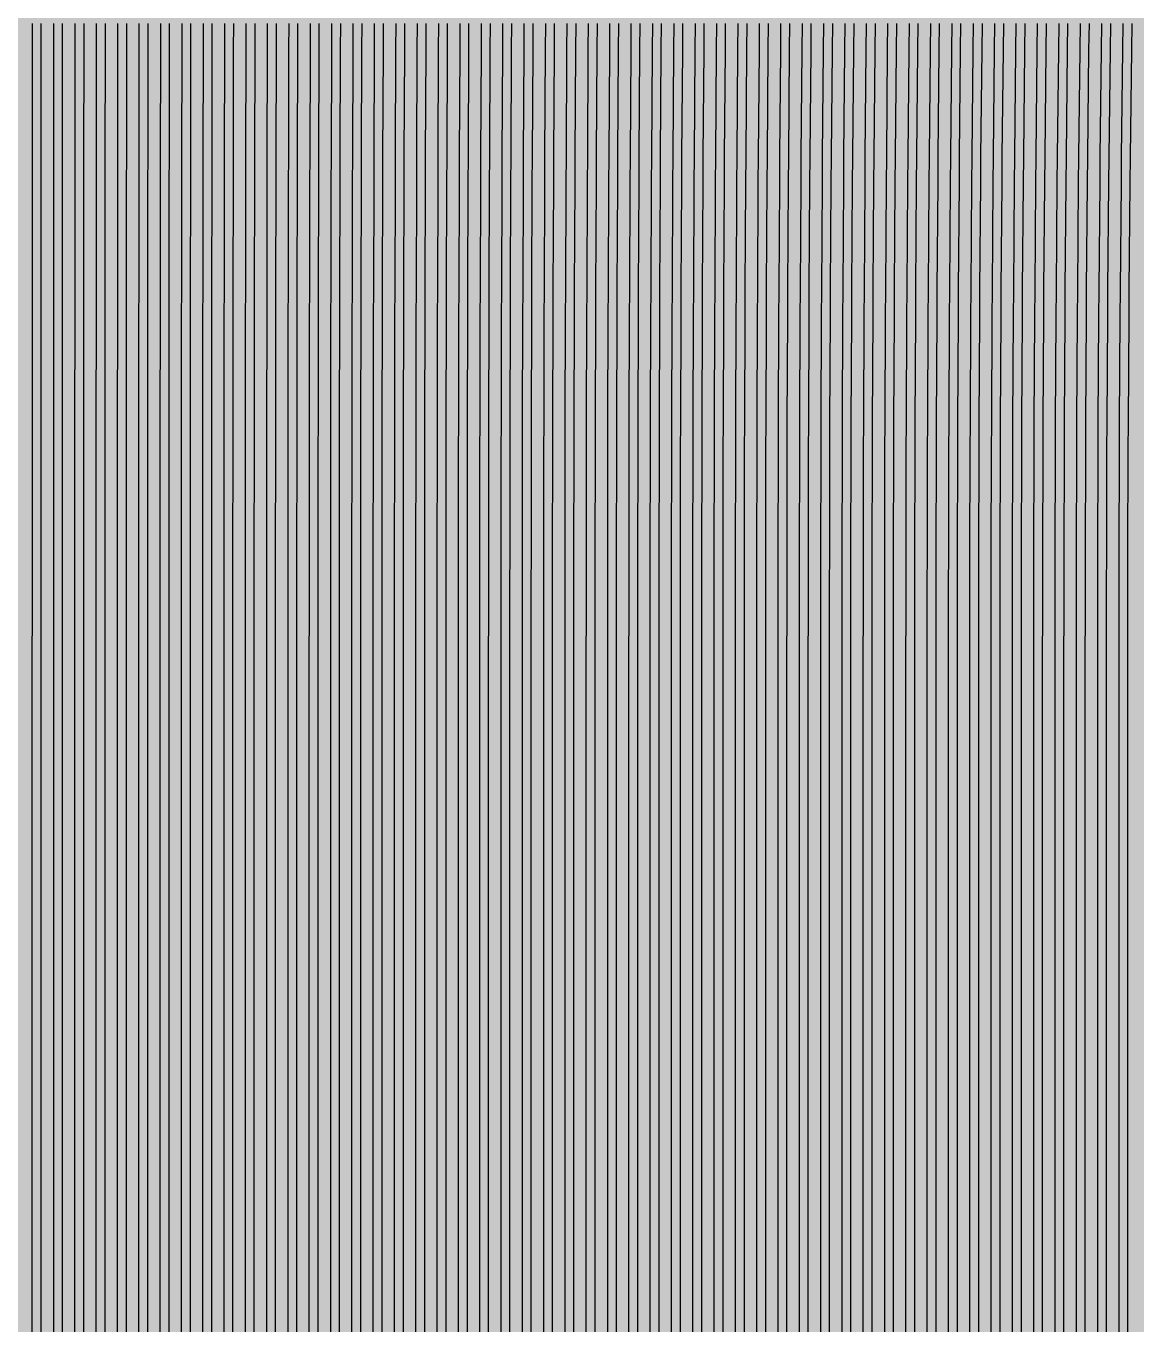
# Model space of a CAD drawing. Header units: metres. Extents: x -7220 to 10980, y -29667 to 1833.
# Drawn here: x 1880.4 to 2140.9, y -17853.1 to -17548.6 of the extents above; entities that cross this region are included whole.
import ezdxf

# ---------------------------------------------------------------- set-up
doc = ezdxf.new("R2010")
doc.units = ezdxf.units.M
doc.layers.add('Metal1', color=4, linetype='CONTINUOUS')
doc.layers.add('Polyimide', color=7, linetype='CONTINUOUS')

msp = doc.modelspace()

# ---------------------------------------------------------------- hatches: boundary and pattern name
at = {"layer": 'Polyimide'}
msp.add_hatch(color=7, dxfattribs=at).paths.add_polyline_path([(4099.45, -13861.55), (4142.64, -14152.77), (4214.18, -14438.35), (4313.36, -14715.55), (4439.24, -14981.69), (4590.59, -15234.21), (4765.97, -15470.68), (4963.68, -15688.82), (5181.82, -15886.53), (5418.29, -16061.91), (5670.81, -16213.26), (5936.95, -16339.14), (6214.15, -16438.32), (6499.73, -16509.85), (6790.95, -16553.05), (7085, -16567.5), (9980.38, -16567.5), (10058.79, -16571.35), (10136.45, -16582.87), (10212.6, -16601.95), (10286.52, -16628.4), (10357.49, -16661.96), (10424.83, -16702.32), (10487.89, -16749.09), (10546.06, -16801.81), (10598.78, -16859.98), (10645.55, -16923.04), (10685.91, -16990.38), (10719.48, -17061.35), (10745.93, -17135.27), (10765, -17211.43), (10776.52, -17289.08), (10780.38, -17367.5), (10780.38, -21957.3), (10741.61, -22012.91), (10705.97, -22070.59), (10673.58, -22130.14), (10644.53, -22191.39), (10618.92, -22254.16), (10596.82, -22318.25), (10578.3, -22383.46), (10563.41, -22449.6), (10552.21, -22516.46), (10544.72, -22583.84), (10540.97, -22651.53), (10540.97, -22719.32), (10544.72, -22787.01), (10552.21, -22854.38), (10563.41, -22921.24), (10578.3, -22987.38), (10596.82, -23052.6), (10618.92, -23116.68), (10644.53, -23179.45), (10673.58, -23240.71), (10705.97, -23300.26), (10741.61, -23357.93), (10780.38, -23413.54), (10780.38, -28667.5), (10776.52, -28745.91), (10765, -28823.57), (10745.93, -28899.73), (10719.48, -28973.65), (10685.91, -29044.62), (10645.55, -29111.96), (10598.78, -29175.01), (10546.06, -29233.19), (10487.89, -29285.91), (10424.83, -29332.68), (10357.49, -29373.04), (10286.52, -29406.6), (10212.6, -29433.05), (10136.45, -29452.13), (10058.79, -29463.65), (9980.38, -29467.5), (-6219.63, -29467.5), (-6298.04, -29463.65), (-6375.7, -29452.13), (-6451.85, -29433.05), (-6525.77, -29406.6), (-6596.74, -29373.04), (-6664.08, -29332.68), (-6727.14, -29285.91), (-6785.31, -29233.19), (-6838.03, -29175.01), (-6884.8, -29111.96), (-6925.16, -29044.62), (-6958.73, -28973.65), (-6985.18, -28899.73), (-7004.25, -28823.57), (-7015.77, -28745.91), (-7019.63, -28667.5), (-7019.63, -23426.32), (-6979.36, -23370.07), (-6942.33, -23311.63), (-6908.66, -23251.2), (-6878.45, -23188.96), (-6851.81, -23125.12), (-6828.81, -23059.88), (-6809.53, -22993.44), (-6794.04, -22926.02), (-6782.37, -22857.83), (-6774.57, -22789.09), (-6770.67, -22720.02), (-6770.67, -22650.84), (-6774.57, -22581.77), (-6782.37, -22513.03), (-6794.04, -22444.84), (-6809.53, -22377.42), (-6828.81, -22310.98), (-6851.81, -22245.74), (-6878.45, -22181.89), (-6908.66, -22119.66), (-6942.33, -22059.22), (-6979.36, -22000.79), (-7019.63, -21944.54), (-7019.63, -17367.5), (-7015.77, -17289.08), (-7004.25, -17211.43), (-6985.18, -17135.27), (-6958.73, -17061.35), (-6925.16, -16990.38), (-6884.8, -16923.04), (-6838.03, -16859.98), (-6785.31, -16801.81), (-6727.14, -16749.09), (-6664.08, -16702.32), (-6596.74, -16661.96), (-6525.77, -16628.4), (-6451.85, -16601.95), (-6375.7, -16582.87), (-6298.04, -16571.35), (-6219.63, -16567.5), (-3314, -16567.5), (-3019.95, -16553.05), (-2728.73, -16509.85), (-2443.15, -16438.32), (-2165.95, -16339.14), (-1899.81, -16213.26), (-1647.29, -16061.91), (-1410.82, -15886.53), (-1192.68, -15688.82), (-994.97, -15470.68), (-819.59, -15234.21), (-668.24, -14981.69), (-542.36, -14715.55), (-443.18, -14438.35), (-371.64, -14152.77), (-328.45, -13861.55), (-314, -13567.5), (-314, -13373.48), (-317.45, -13328.11), (-327.72, -13283.78), (-344.58, -13241.52), (-367.63, -13202.3), (-396.35, -13167.01), (-430.08, -13136.47), (-468.03, -13111.38), (-509.35, -13092.32), (-509.35, -13092.32), (-578.18, -13061.27), (-642.2, -13021.24), (-700.26, -12972.96), (-751.3, -12917.31), (-794.39, -12855.3), (-828.74, -12788.06), (-853.73, -12716.8), (-868.91, -12642.84), (-874, -12567.5), (-868.91, -12492.16), (-853.73, -12418.19), (-828.74, -12346.94), (-794.39, -12279.7), (-751.3, -12217.69), (-700.26, -12162.04), (-642.2, -12113.76), (-578.18, -12073.73), (-509.35, -12042.68), (-509.35, -12042.68), (-468.03, -12023.62), (-430.08, -11998.53), (-396.35, -11967.99), (-367.63, -11932.7), (-344.58, -11893.47), (-327.72, -11851.21), (-317.45, -11806.89), (-314, -11761.52), (-314, -11074.31), (-317.45, -11028.94), (-327.72, -10984.62), (-344.58, -10942.36), (-367.63, -10903.13), (-396.35, -10867.84), (-430.08, -10837.3), (-468.03, -10812.21), (-509.35, -10793.16), (-509.35, -10793.16), (-578.18, -10762.1), (-642.2, -10722.07), (-700.26, -10673.8), (-751.3, -10618.15), (-794.39, -10556.13), (-828.74, -10488.89), (-853.73, -10417.64), (-868.91, -10343.67), (-874, -10268.33), (-868.91, -10192.99), (-853.73, -10119.03), (-828.74, -10047.77), (-794.39, -9980.53), (-751.3, -9918.52), (-700.26, -9862.87), (-642.2, -9814.59), (-578.18, -9774.56), (-509.35, -9743.51), (-509.35, -9743.51), (-468.03, -9724.45), (-430.08, -9699.36), (-396.35, -9668.82), (-367.63, -9633.53), (-344.58, -9594.31), (-327.72, -9552.05), (-317.45, -9507.72), (-314, -9462.35), (-314, -8775.14), (-317.45, -8729.78), (-327.72, -8685.45), (-344.58, -8643.19), (-367.63, -8603.96), (-396.35, -8568.68), (-430.08, -8538.14), (-468.03, -8513.05), (-509.35, -8493.99), (-509.35, -8493.99), (-578.18, -8462.94), (-642.2, -8422.91), (-700.26, -8374.63), (-751.3, -8318.98), (-794.39, -8256.97), (-828.74, -8189.73), (-853.73, -8118.47), (-868.91, -8044.5), (-874, -7969.17), (-868.91, -7893.83), (-853.73, -7819.86), (-828.74, -7748.61), (-794.39, -7681.36), (-751.3, -7619.35), (-700.26, -7563.7), (-642.2, -7515.42), (-578.18, -7475.4), (-509.35, -7444.34), (-509.35, -7444.34), (-468.03, -7425.28), (-430.08, -7400.2), (-396.35, -7369.66), (-367.63, -7334.37), (-344.58, -7295.14), (-327.72, -7252.88), (-317.45, -7208.56), (-314, -7163.19), (-314, -6475.98), (-317.45, -6430.61), (-327.72, -6386.29), (-344.58, -6344.02), (-367.63, -6304.8), (-396.35, -6269.51), (-430.08, -6238.97), (-468.03, -6213.88), (-509.35, -6194.82), (-509.35, -6194.82), (-578.18, -6163.77), (-642.2, -6123.74), (-700.26, -6075.46), (-751.3, -6019.81), (-794.39, -5957.8), (-828.74, -5890.56), (-853.73, -5819.31), (-868.91, -5745.34), (-874, -5670), (-868.91, -5594.66), (-853.73, -5520.69), (-828.74, -5449.44), (-794.39, -5382.2), (-751.3, -5320.19), (-700.26, -5264.54), (-642.2, -5216.26), (-578.18, -5176.23), (-509.35, -5145.18), (-509.35, -5145.18), (-468.03, -5126.12), (-430.08, -5101.03), (-396.35, -5070.49), (-367.63, -5035.2), (-344.58, -4995.98), (-327.72, -4953.71), (-317.45, -4909.39), (-314, -4864.02), (-314, 380), (-314, 1532.5), (-269, 1532.5), (-268.78, 1525.63), (-268.1, 1518.79), (-266.98, 1512.02), (-265.42, 1505.32), (-263.43, 1498.75), (-261.01, 1492.32), (-258.17, 1486.06), (-254.93, 1480), (-251.3, 1474.17), (-247.3, 1468.58), (-242.94, 1463.27), (-238.25, 1458.25), (-233.23, 1453.56), (-227.92, 1449.2), (-222.33, 1445.2), (-216.5, 1441.57), (-210.44, 1438.33), (-204.18, 1435.49), (-197.75, 1433.07), (-191.18, 1431.08), (-184.48, 1429.52), (-177.71, 1428.4), (-170.87, 1427.72), (-164, 1427.5), (-157.13, 1427.72), (-150.29, 1428.4), (-143.52, 1429.52), (-136.82, 1431.08), (-130.25, 1433.07), (-123.82, 1435.49), (-117.56, 1438.33), (-111.5, 1441.57), (-105.67, 1445.2), (-100.08, 1449.2), (-94.77, 1453.56), (-89.75, 1458.25), (-85.06, 1463.27), (-80.7, 1468.58), (-76.7, 1474.17), (-73.07, 1480), (-69.83, 1486.06), (-66.99, 1492.32), (-64.57, 1498.75), (-62.58, 1505.32), (-61.02, 1512.02), (-59.9, 1518.79), (-59.22, 1525.63), (-59, 1532.5), (1786, 1532.5), (3835, 1532.5), (3835.21, 1539.04), (3835.86, 1545.55), (3836.92, 1552.01), (3838.41, 1558.38), (3840.31, 1564.64), (3842.61, 1570.77), (3845.31, 1576.73), (3848.4, 1582.5), (3851.85, 1588.06), (3855.66, 1593.38), (3859.82, 1598.43), (3864.29, 1603.21), (3869.07, 1607.68), (3874.12, 1611.84), (3879.44, 1615.65), (3885, 1619.1), (3890.77, 1622.19), (3896.73, 1624.89), (3902.86, 1627.19), (3909.12, 1629.09), (3915.49, 1630.58), (3921.95, 1631.64), (3928.46, 1632.29), (3935, 1632.5), (3941.54, 1632.29), (3948.05, 1631.64), (3954.51, 1630.58), (3960.88, 1629.09), (3967.14, 1627.19), (3973.27, 1624.89), (3979.23, 1622.19), (3985, 1619.1), (3990.56, 1615.65), (3995.88, 1611.84), (4000.93, 1607.68), (4005.71, 1603.21), (4010.18, 1598.43), (4014.34, 1593.38), (4018.15, 1588.06), (4021.6, 1582.5), (4024.69, 1576.73), (4027.39, 1570.77), (4029.69, 1564.64), (4031.59, 1558.38), (4033.08, 1552.01), (4034.14, 1545.55), (4034.79, 1539.04), (4035, 1532.5), (4085, 1532.5), (4085, 380), (4085, 330), (4085, -4864.02), (4088.45, -4909.39), (4098.72, -4953.71), (4115.58, -4995.98), (4138.63, -5035.2), (4167.35, -5070.49), (4201.08, -5101.03), (4239.03, -5126.12), (4280.35, -5145.18), (4280.35, -5145.18), (4349.18, -5176.23), (4413.2, -5216.26), (4471.26, -5264.54), (4522.3, -5320.19), (4565.39, -5382.2), (4599.74, -5449.44), (4624.73, -5520.69), (4639.91, -5594.66), (4645, -5670), (4639.91, -5745.34), (4624.73, -5819.31), (4599.74, -5890.56), (4565.39, -5957.8), (4522.3, -6019.81), (4471.26, -6075.46), (4413.2, -6123.74), (4349.18, -6163.77), (4280.35, -6194.82), (4239.03, -6213.88), (4201.08, -6238.97), (4167.35, -6269.51), (4138.63, -6304.8), (4115.58, -6344.02), (4098.72, -6386.29), (4088.45, -6430.61), (4085, -6475.98), (4085, -13567.5), (4099.45, -13861.55)])

# ---------------------------------------------------------------- linework, layer by layer
at = {"layer": 'Metal1'}
for points in [[(1881.87, -18191.69), (1881.87, -17704.18), (1881.88, -17679.19), (1881.88, -17672.94), (1881.88, -17647.95), (1881.88, -17641.7), (1881.88, -17616.71), (1881.88, -17610.46), (1881.88, -17585.47), (1881.88, -17579.22), (1881.89, -17554.23), (1881.89, -17547.98)], [(1883.89, -17547.98), (1883.89, -17554.23), (1883.88, -17579.22), (1883.88, -17585.47), (1883.88, -17610.46), (1883.88, -17616.71), (1883.88, -17641.7), (1883.88, -17647.95), (1883.88, -17672.94), (1883.88, -17679.19), (1883.87, -17704.18), (1883.87, -18191.69)], [(1886.88, -18191.69), (1886.88, -17704.18), (1886.88, -17679.19), (1886.88, -17672.94), (1886.88, -17647.95), (1886.88, -17641.7), (1886.88, -17616.71), (1886.89, -17610.46), (1886.89, -17585.47), (1886.89, -17579.22), (1886.9, -17554.23), (1886.91, -17547.98)], [(1888.91, -17547.98), (1888.9, -17554.23), (1888.89, -17579.22), (1888.89, -17585.47), (1888.89, -17610.46), (1888.88, -17616.71), (1888.88, -17641.7), (1888.88, -17647.95), (1888.88, -17672.94), (1888.88, -17679.19), (1888.88, -17704.18), (1888.88, -18191.69)], [(1891.87, -18191.69), (1891.87, -17704.18), (1891.88, -17679.19), (1891.88, -17672.94), (1891.88, -17647.95), (1891.88, -17641.7), (1891.89, -17616.71), (1891.89, -17610.46), (1891.9, -17585.47), (1891.91, -17579.22), (1891.92, -17554.23), (1891.92, -17547.98)], [(1893.92, -17547.98), (1893.92, -17554.23), (1893.91, -17579.22), (1893.9, -17585.47), (1893.89, -17610.46), (1893.89, -17616.71), (1893.88, -17641.7), (1893.88, -17647.95), (1893.88, -17672.94), (1893.88, -17679.19), (1893.87, -17704.18), (1893.87, -18191.69)], [(1896.88, -18191.69), (1896.88, -17704.18), (1896.88, -17679.19), (1896.88, -17672.94), (1896.88, -17647.95), (1896.88, -17641.7), (1896.89, -17616.71), (1896.9, -17610.46), (1896.91, -17585.47), (1896.92, -17579.22), (1896.94, -17554.23), (1896.94, -17547.98)], [(1898.94, -17547.98), (1898.94, -17554.23), (1898.92, -17579.22), (1898.91, -17585.47), (1898.9, -17610.46), (1898.89, -17616.71), (1898.88, -17641.7), (1898.88, -17647.95), (1898.88, -17672.94), (1898.88, -17679.19), (1898.88, -17704.18), (1898.88, -18191.69)], [(1901.87, -18191.69), (1901.87, -17704.18), (1901.88, -17679.19), (1901.88, -17672.94), (1901.88, -17647.95), (1901.89, -17641.7), (1901.9, -17616.71), (1901.9, -17610.46), (1901.92, -17585.47), (1901.93, -17579.22), (1901.95, -17554.23), (1901.96, -17547.98)], [(1903.96, -17547.98), (1903.95, -17554.23), (1903.93, -17579.22), (1903.92, -17585.47), (1903.9, -17610.46), (1903.9, -17616.71), (1903.89, -17641.7), (1903.88, -17647.95), (1903.88, -17672.94), (1903.88, -17679.19), (1903.87, -17704.18), (1903.87, -18191.69)], [(1906.88, -18191.69), (1906.88, -17704.18), (1906.88, -17679.19), (1906.88, -17672.94), (1906.89, -17647.95), (1906.89, -17641.7), (1906.9, -17616.71), (1906.91, -17610.46), (1906.93, -17585.47), (1906.94, -17579.22), (1906.97, -17554.23), (1906.98, -17547.98)], [(1908.98, -17547.98), (1908.97, -17554.23), (1908.94, -17579.22), (1908.93, -17585.47), (1908.91, -17610.46), (1908.9, -17616.71), (1908.89, -17641.7), (1908.89, -17647.95), (1908.88, -17672.94), (1908.88, -17679.19), (1908.88, -17704.18), (1908.88, -18191.69)], [(1911.87, -18191.69), (1911.87, -17704.18), (1911.88, -17679.19), (1911.88, -17672.94), (1911.89, -17647.95), (1911.89, -17641.7), (1911.91, -17616.71), (1911.91, -17610.46), (1911.94, -17585.47), (1911.95, -17579.22), (1911.99, -17554.23), (1912, -17547.98)], [(1914, -17547.98), (1913.99, -17554.23), (1913.95, -17579.22), (1913.94, -17585.47), (1913.91, -17610.46), (1913.91, -17616.71), (1913.89, -17641.7), (1913.89, -17647.95), (1913.88, -17672.94), (1913.88, -17679.19), (1913.87, -17704.18), (1913.87, -18191.69)], [(1916.88, -18191.69), (1916.88, -17704.18), (1916.88, -17679.19), (1916.88, -17672.94), (1916.89, -17647.95), (1916.89, -17641.7), (1916.91, -17616.71), (1916.92, -17610.46), (1916.95, -17585.47), (1916.96, -17579.22), (1917, -17554.22), (1917.01, -17547.98)], [(1919.01, -17547.98), (1919, -17554.23), (1918.96, -17579.22), (1918.95, -17585.47), (1918.92, -17610.46), (1918.91, -17616.71), (1918.89, -17641.7), (1918.89, -17647.95), (1918.88, -17672.94), (1918.88, -17679.19), (1918.88, -17704.18), (1918.88, -18191.69)], [(1921.88, -18191.69), (1921.88, -17704.18), (1921.88, -17679.19), (1921.88, -17672.94), (1921.89, -17647.95), (1921.9, -17641.7), (1921.92, -17616.71), (1921.93, -17610.46), (1921.96, -17585.47), (1921.97, -17579.22), (1922.02, -17554.22), (1922.03, -17547.98)], [(1924.03, -17547.98), (1924.02, -17554.23), (1923.97, -17579.22), (1923.96, -17585.47), (1923.93, -17610.46), (1923.92, -17616.71), (1923.9, -17641.7), (1923.89, -17647.95), (1923.88, -17672.94), (1923.88, -17679.19), (1923.88, -17704.18), (1923.88, -18191.69)], [(1926.88, -18191.69), (1926.88, -17704.18), (1926.88, -17679.19), (1926.88, -17672.94), (1926.89, -17647.95), (1926.9, -17641.7), (1926.92, -17616.71), (1926.93, -17610.46), (1926.97, -17585.47), (1926.98, -17579.22), (1927.03, -17554.22), (1927.05, -17547.98)], [(1929.05, -17547.98), (1929.03, -17554.23), (1928.98, -17579.22), (1928.97, -17585.47), (1928.93, -17610.46), (1928.92, -17616.71), (1928.9, -17641.7), (1928.89, -17647.95), (1928.88, -17672.94), (1928.88, -17679.19), (1928.88, -17704.18), (1928.88, -18191.69)], [(1931.88, -18191.69), (1931.88, -17704.18), (1931.88, -17679.19), (1931.88, -17672.94), (1931.89, -17647.95), (1931.9, -17641.7), (1931.93, -17616.71), (1931.94, -17610.46), (1931.98, -17585.47), (1931.99, -17579.22), (1932.05, -17554.22), (1932.07, -17547.98)], [(1934.07, -17547.98), (1934.05, -17554.23), (1933.99, -17579.22), (1933.98, -17585.47), (1933.94, -17610.46), (1933.93, -17616.71), (1933.9, -17641.7), (1933.89, -17647.95), (1933.88, -17672.94), (1933.88, -17679.19), (1933.88, -17704.18), (1933.88, -18191.69)], [(1936.88, -18191.69), (1936.88, -17704.18), (1936.88, -17679.19), (1936.88, -17672.94), (1936.9, -17647.95), (1936.9, -17641.7), (1936.94, -17616.71), (1936.95, -17610.46), (1936.99, -17585.47), (1937.01, -17579.22), (1937.07, -17554.22), (1937.09, -17547.98)], [(1939.09, -17547.98), (1939.07, -17554.23), (1939.01, -17579.22), (1938.99, -17585.47), (1938.95, -17610.46), (1938.94, -17616.71), (1938.9, -17641.7), (1938.9, -17647.95), (1938.88, -17672.94), (1938.88, -17679.19), (1938.88, -17704.18), (1938.88, -18191.69)], [(1941.88, -18191.69), (1941.88, -17704.18), (1941.88, -17679.19), (1941.88, -17672.94), (1941.9, -17647.95), (1941.91, -17641.7), (1941.94, -17616.71), (1941.95, -17610.46), (1942.01, -17585.47), (1942.03, -17579.22), (1942.1, -17554.22), (1942.12, -17547.98)], [(1944.12, -17547.98), (1944.1, -17554.23), (1944.03, -17579.22), (1944.01, -17585.47), (1943.95, -17610.46), (1943.94, -17616.71), (1943.91, -17641.7), (1943.9, -17647.95), (1943.88, -17672.94), (1943.88, -17679.19), (1943.88, -17704.18), (1943.88, -18191.69)], [(1946.87, -18191.69), (1946.87, -17704.18), (1946.88, -17679.19), (1946.88, -17672.94), (1946.9, -17647.95), (1946.91, -17641.7), (1946.95, -17616.71), (1946.96, -17610.46), (1947.02, -17585.47), (1947.04, -17579.22), (1947.11, -17554.22), (1947.14, -17547.97)], [(1949.14, -17547.98), (1949.11, -17554.23), (1949.04, -17579.22), (1949.02, -17585.47), (1948.96, -17610.46), (1948.95, -17616.71), (1948.91, -17641.7), (1948.9, -17647.95), (1948.88, -17672.94), (1948.88, -17679.19), (1948.87, -17704.18), (1948.87, -18191.69)], [(1951.88, -18191.69), (1951.88, -17704.18), (1951.88, -17679.19), (1951.88, -17672.94), (1951.9, -17647.95), (1951.91, -17641.7), (1951.95, -17616.71), (1951.97, -17610.46), (1952.03, -17585.46), (1952.05, -17579.22), (1952.13, -17554.22), (1952.15, -17547.97)], [(1954.15, -17547.98), (1954.13, -17554.23), (1954.05, -17579.22), (1954.03, -17585.47), (1953.97, -17610.46), (1953.95, -17616.71), (1953.91, -17641.7), (1953.9, -17647.95), (1953.88, -17672.94), (1953.88, -17679.19), (1953.88, -17704.18), (1953.88, -18191.69)], [(1956.87, -18191.69), (1956.87, -17704.18), (1956.88, -17679.19), (1956.88, -17672.94), (1956.91, -17647.95), (1956.91, -17641.7), (1956.96, -17616.71), (1956.97, -17610.46), (1957.04, -17585.46), (1957.06, -17579.22), (1957.15, -17554.22), (1957.17, -17547.97)], [(1959.17, -17547.98), (1959.15, -17554.23), (1959.06, -17579.22), (1959.04, -17585.47), (1958.97, -17610.46), (1958.96, -17616.71), (1958.91, -17641.7), (1958.91, -17647.95), (1958.88, -17672.94), (1958.88, -17679.19), (1958.87, -17704.18), (1958.87, -18191.69)], [(1961.88, -18191.69), (1961.88, -17704.18), (1961.88, -17679.19), (1961.88, -17672.94), (1961.91, -17647.95), (1961.92, -17641.7), (1961.96, -17616.71), (1961.98, -17610.46), (1962.05, -17585.46), (1962.07, -17579.22), (1962.16, -17554.22), (1962.19, -17547.97)], [(1964.19, -17547.98), (1964.16, -17554.23), (1964.07, -17579.22), (1964.05, -17585.47), (1963.98, -17610.46), (1963.96, -17616.71), (1963.92, -17641.7), (1963.91, -17647.95), (1963.88, -17672.94), (1963.88, -17679.19), (1963.88, -17704.18), (1963.88, -18191.69)], [(1966.87, -18191.69), (1966.87, -17704.18), (1966.88, -17679.19), (1966.88, -17672.94), (1966.91, -17647.95), (1966.92, -17641.7), (1966.97, -17616.71), (1966.98, -17610.46), (1967.06, -17585.46), (1967.08, -17579.22), (1967.18, -17554.22), (1967.21, -17547.97)], [(1969.21, -17547.98), (1969.18, -17554.23), (1969.08, -17579.22), (1969.06, -17585.47), (1968.98, -17610.46), (1968.97, -17616.71), (1968.92, -17641.7), (1968.91, -17647.95), (1968.88, -17672.94), (1968.88, -17679.19), (1968.87, -17704.18), (1968.87, -18191.69)], [(1971.88, -18191.69), (1971.88, -17704.18), (1971.88, -17679.19), (1971.88, -17672.94), (1971.91, -17647.95), (1971.92, -17641.7), (1971.97, -17616.71), (1971.99, -17610.46), (1972.07, -17585.46), (1972.09, -17579.22), (1972.2, -17554.22), (1972.22, -17547.97)], [(1974.22, -17547.98), (1974.2, -17554.23), (1974.09, -17579.22), (1974.07, -17585.47), (1973.99, -17610.46), (1973.97, -17616.71), (1973.92, -17641.7), (1973.91, -17647.95), (1973.88, -17672.94), (1973.88, -17679.19), (1973.88, -17704.18), (1973.88, -18191.69)], [(1976.87, -18191.69), (1976.87, -17704.18), (1976.88, -17679.19), (1976.89, -17672.94), (1976.91, -17647.95), (1976.92, -17641.7), (1976.98, -17616.71), (1977, -17610.46), (1977.08, -17585.46), (1977.1, -17579.22), (1977.21, -17554.22), (1977.24, -17547.97)], [(1979.24, -17547.98), (1979.21, -17554.23), (1979.1, -17579.22), (1979.08, -17585.47), (1979, -17610.46), (1978.98, -17616.71), (1978.92, -17641.7), (1978.91, -17647.95), (1978.89, -17672.94), (1978.88, -17679.19), (1978.87, -17704.18), (1978.87, -18191.69)], [(1981.88, -18191.69), (1981.88, -17704.18), (1981.88, -17679.19), (1981.89, -17672.94), (1981.91, -17647.95), (1981.93, -17641.7), (1981.98, -17616.71), (1982, -17610.46), (1982.09, -17585.46), (1982.11, -17579.22), (1982.23, -17554.22), (1982.26, -17547.97)], [(1984.26, -17547.98), (1984.23, -17554.23), (1984.11, -17579.22), (1984.09, -17585.47), (1984, -17610.46), (1983.98, -17616.71), (1983.93, -17641.7), (1983.91, -17647.95), (1983.89, -17672.94), (1983.88, -17679.19), (1983.88, -17704.18), (1983.88, -18191.69)], [(1986.87, -18191.69), (1986.87, -17704.18), (1986.88, -17679.19), (1986.89, -17672.94), (1986.92, -17647.95), (1986.93, -17641.7), (1986.99, -17616.71), (1987.01, -17610.46), (1987.1, -17585.46), (1987.12, -17579.21), (1987.24, -17554.22), (1987.28, -17547.97)], [(1989.28, -17547.98), (1989.24, -17554.23), (1989.12, -17579.22), (1989.1, -17585.47), (1989.01, -17610.46), (1988.99, -17616.71), (1988.93, -17641.7), (1988.92, -17647.95), (1988.89, -17672.94), (1988.88, -17679.19), (1988.87, -17704.18), (1988.87, -18191.69)], [(1991.88, -18191.69), (1991.88, -17704.18), (1991.88, -17679.19), (1991.89, -17672.94), (1991.92, -17647.95), (1991.93, -17641.7), (1991.99, -17616.71), (1992.01, -17610.46), (1992.11, -17585.46), (1992.13, -17579.21), (1992.26, -17554.22), (1992.3, -17547.97)], [(1994.3, -17547.98), (1994.26, -17554.23), (1994.13, -17579.22), (1994.11, -17585.47), (1994.01, -17610.46), (1993.99, -17616.71), (1993.93, -17641.7), (1993.92, -17647.95), (1993.89, -17672.94), (1993.88, -17679.19), (1993.88, -17704.18), (1993.88, -18191.69)], [(1996.87, -18191.69), (1996.87, -17704.18), (1996.88, -17679.19), (1996.89, -17672.94), (1996.92, -17647.95), (1996.93, -17641.7), (1997, -17616.71), (1997.02, -17610.46), (1997.12, -17585.46), (1997.15, -17579.21), (1997.28, -17554.22), (1997.32, -17547.97)], [(1999.32, -17547.98), (1999.28, -17554.23), (1999.15, -17579.22), (1999.12, -17585.47), (1999.02, -17610.46), (1999, -17616.71), (1998.93, -17641.7), (1998.92, -17647.95), (1998.89, -17672.94), (1998.88, -17679.19), (1998.87, -17704.18), (1998.87, -18191.69)], [(2001.88, -18191.69), (2001.88, -17704.18), (2001.88, -17679.19), (2001.89, -17672.94), (2001.92, -17647.95), (2001.94, -17641.7), (2002.01, -17616.71), (2002.03, -17610.46), (2002.14, -17585.46), (2002.17, -17579.21), (2002.31, -17554.22), (2002.35, -17547.97)], [(2004.35, -17547.99), (2004.31, -17554.23), (2004.17, -17579.22), (2004.14, -17585.47), (2004.03, -17610.46), (2004.01, -17616.71), (2003.94, -17641.7), (2003.92, -17647.95), (2003.89, -17672.94), (2003.88, -17679.19), (2003.88, -17704.18), (2003.88, -18191.69)], [(2006.87, -18191.69), (2006.87, -17704.18), (2006.88, -17679.19), (2006.89, -17672.94), (2006.93, -17647.95), (2006.94, -17641.7), (2007.01, -17616.71), (2007.04, -17610.46), (2007.15, -17585.46), (2007.18, -17579.21), (2007.32, -17554.22), (2007.37, -17547.97)], [(2009.37, -17547.99), (2009.32, -17554.23), (2009.18, -17579.22), (2009.15, -17585.47), (2009.04, -17610.46), (2009.01, -17616.71), (2008.94, -17641.7), (2008.93, -17647.95), (2008.89, -17672.94), (2008.88, -17679.19), (2008.87, -17704.18), (2008.87, -18191.69)], [(2011.87, -18191.69), (2011.87, -17704.18), (2011.88, -17679.19), (2011.89, -17672.94), (2011.93, -17647.95), (2011.94, -17641.7), (2012.02, -17616.71), (2012.04, -17610.46), (2012.16, -17585.46), (2012.19, -17579.21), (2012.34, -17554.22), (2012.38, -17547.97)], [(2014.38, -17547.99), (2014.34, -17554.23), (2014.19, -17579.23), (2014.16, -17585.47), (2014.04, -17610.46), (2014.02, -17616.71), (2013.94, -17641.7), (2013.93, -17647.95), (2013.89, -17672.94), (2013.88, -17679.19), (2013.87, -17704.18), (2013.87, -18191.69)], [(2016.88, -18191.69), (2016.88, -17704.18), (2016.88, -17679.19), (2016.89, -17672.94), (2016.93, -17647.95), (2016.94, -17641.7), (2017.02, -17616.71), (2017.05, -17610.46), (2017.17, -17585.46), (2017.2, -17579.21), (2017.36, -17554.22), (2017.4, -17547.97)], [(2019.4, -17547.99), (2019.36, -17554.23), (2019.2, -17579.23), (2019.17, -17585.47), (2019.05, -17610.46), (2019.02, -17616.71), (2018.94, -17641.7), (2018.93, -17647.95), (2018.89, -17672.94), (2018.88, -17679.19), (2018.88, -17704.18), (2018.88, -18191.69)], [(2021.88, -18191.69), (2021.88, -17704.18), (2021.89, -17679.19), (2021.89, -17672.94), (2021.93, -17647.95), (2021.95, -17641.7), (2022.03, -17616.7), (2022.05, -17610.46), (2022.18, -17585.46), (2022.21, -17579.21), (2022.37, -17554.22), (2022.42, -17547.97)], [(2024.42, -17547.99), (2024.37, -17554.23), (2024.21, -17579.23), (2024.17, -17585.47), (2024.05, -17610.46), (2024.03, -17616.71), (2023.95, -17641.7), (2023.93, -17647.95), (2023.89, -17672.94), (2023.89, -17679.19), (2023.88, -17704.18), (2023.88, -18191.69)], [(2026.87, -18191.69), (2026.87, -17704.18), (2026.89, -17679.19), (2026.89, -17672.94), (2026.93, -17647.95), (2026.95, -17641.7), (2027.03, -17616.7), (2027.06, -17610.46), (2027.18, -17585.46), (2027.22, -17579.21), (2027.39, -17554.22), (2027.44, -17547.97)], [(2029.44, -17547.99), (2029.39, -17554.23), (2029.22, -17579.23), (2029.18, -17585.47), (2029.06, -17610.46), (2029.03, -17616.71), (2028.95, -17641.7), (2028.93, -17647.95), (2028.89, -17672.94), (2028.89, -17679.19), (2028.87, -17704.18), (2028.87, -18191.69)], [(2031.87, -18191.69), (2031.87, -17704.18), (2031.89, -17679.19), (2031.89, -17672.94), (2031.93, -17647.95), (2031.95, -17641.7), (2032.04, -17616.7), (2032.06, -17610.46), (2032.19, -17585.46), (2032.23, -17579.21), (2032.41, -17554.22), (2032.45, -17547.97)], [(2034.45, -17547.99), (2034.41, -17554.23), (2034.23, -17579.23), (2034.19, -17585.47), (2034.06, -17610.47), (2034.04, -17616.71), (2033.95, -17641.7), (2033.93, -17647.95), (2033.89, -17672.94), (2033.89, -17679.19), (2033.87, -17704.18), (2033.87, -18191.69)], [(2036.88, -18191.69), (2036.88, -17704.18), (2036.89, -17679.19), (2036.89, -17672.94), (2036.94, -17647.95), (2036.95, -17641.7), (2037.04, -17616.7), (2037.07, -17610.46), (2037.2, -17585.46), (2037.24, -17579.21), (2037.42, -17554.22), (2037.47, -17547.97)], [(2039.47, -17547.99), (2039.42, -17554.23), (2039.24, -17579.23), (2039.2, -17585.47), (2039.07, -17610.47), (2039.04, -17616.71), (2038.95, -17641.7), (2038.94, -17647.95), (2038.89, -17672.94), (2038.89, -17679.19), (2038.88, -17704.18), (2038.88, -18191.69)], [(2041.88, -18191.69), (2041.88, -17704.18), (2041.89, -17679.19), (2041.89, -17672.94), (2041.94, -17647.95), (2041.96, -17641.7), (2042.05, -17616.7), (2042.08, -17610.46), (2042.21, -17585.46), (2042.25, -17579.21), (2042.44, -17554.22), (2042.49, -17547.97)], [(2044.49, -17547.99), (2044.44, -17554.23), (2044.25, -17579.23), (2044.21, -17585.47), (2044.08, -17610.47), (2044.05, -17616.71), (2043.96, -17641.7), (2043.94, -17647.95), (2043.89, -17672.94), (2043.89, -17679.19), (2043.88, -17704.18), (2043.88, -18191.69)], [(2046.88, -18191.69), (2046.88, -17704.18), (2046.89, -17679.19), (2046.89, -17672.94), (2046.94, -17647.95), (2046.96, -17641.7), (2047.05, -17616.7), (2047.08, -17610.46), (2047.22, -17585.46), (2047.27, -17579.21), (2047.45, -17554.22), (2047.51, -17547.97)], [(2049.51, -17547.99), (2049.45, -17554.23), (2049.27, -17579.23), (2049.22, -17585.47), (2049.08, -17610.47), (2049.05, -17616.71), (2048.96, -17641.7), (2048.94, -17647.95), (2048.89, -17672.94), (2048.89, -17679.19), (2048.88, -17704.18), (2048.88, -18191.69)], [(2051.88, -18191.69), (2051.88, -17704.18), (2051.89, -17679.19), (2051.89, -17672.94), (2051.94, -17647.95), (2051.96, -17641.7), (2052.06, -17616.7), (2052.09, -17610.45), (2052.23, -17585.46), (2052.28, -17579.21), (2052.47, -17554.22), (2052.53, -17547.97)], [(2054.53, -17547.99), (2054.47, -17554.24), (2054.28, -17579.23), (2054.23, -17585.47), (2054.09, -17610.47), (2054.06, -17616.71), (2053.96, -17641.7), (2053.94, -17647.95), (2053.89, -17672.94), (2053.89, -17679.19), (2053.88, -17704.18), (2053.88, -18191.69)], [(2056.88, -18191.69), (2056.88, -17704.18), (2056.89, -17679.19), (2056.89, -17672.94), (2056.94, -17647.95), (2056.96, -17641.7), (2057.06, -17616.7), (2057.1, -17610.45), (2057.25, -17585.46), (2057.29, -17579.21), (2057.49, -17554.22), (2057.55, -17547.97)], [(2059.55, -17547.99), (2059.49, -17554.24), (2059.29, -17579.23), (2059.25, -17585.47), (2059.1, -17610.47), (2059.06, -17616.71), (2058.96, -17641.7), (2058.94, -17647.95), (2058.89, -17672.94), (2058.89, -17679.19), (2058.88, -17704.18), (2058.88, -18191.69)], [(2061.88, -18191.69), (2061.88, -17704.18), (2061.89, -17679.19), (2061.89, -17672.94), (2061.95, -17647.95), (2061.97, -17641.7), (2062.07, -17616.7), (2062.1, -17610.45), (2062.26, -17585.46), (2062.31, -17579.21), (2062.52, -17554.22), (2062.58, -17547.97)], [(2064.58, -17547.99), (2064.52, -17554.24), (2064.31, -17579.23), (2064.26, -17585.47), (2064.1, -17610.47), (2064.07, -17616.71), (2063.97, -17641.71), (2063.95, -17647.95), (2063.89, -17672.94), (2063.89, -17679.19), (2063.88, -17704.18), (2063.88, -18191.69)], [(2066.88, -18191.69), (2066.88, -17704.18), (2066.89, -17679.19), (2066.9, -17672.94), (2066.95, -17647.95), (2066.97, -17641.7), (2067.08, -17616.7), (2067.11, -17610.45), (2067.27, -17585.46), (2067.32, -17579.21), (2067.54, -17554.22), (2067.6, -17547.97)], [(2069.6, -17547.99), (2069.54, -17554.24), (2069.32, -17579.23), (2069.27, -17585.47), (2069.11, -17610.47), (2069.08, -17616.71), (2068.97, -17641.71), (2068.95, -17647.95), (2068.9, -17672.94), (2068.89, -17679.19), (2068.88, -17704.18), (2068.88, -18191.69)], [(2071.88, -18191.69), (2071.88, -17704.18), (2071.89, -17679.19), (2071.9, -17672.94), (2071.95, -17647.95), (2071.97, -17641.7), (2072.08, -17616.7), (2072.12, -17610.45), (2072.28, -17585.46), (2072.33, -17579.21), (2072.55, -17554.22), (2072.61, -17547.97)], [(2074.61, -17547.99), (2074.55, -17554.24), (2074.33, -17579.23), (2074.28, -17585.47), (2074.12, -17610.47), (2074.08, -17616.71), (2073.97, -17641.71), (2073.95, -17647.95), (2073.9, -17672.94), (2073.89, -17679.19), (2073.88, -17704.18), (2073.88, -18191.69)], [(2076.87, -18191.69), (2076.87, -17704.18), (2076.89, -17679.19), (2076.9, -17672.94), (2076.95, -17647.95), (2076.97, -17641.7), (2077.09, -17616.7), (2077.12, -17610.45), (2077.29, -17585.46), (2077.34, -17579.21), (2077.57, -17554.22), (2077.63, -17547.97)], [(2079.63, -17547.99), (2079.57, -17554.24), (2079.34, -17579.23), (2079.29, -17585.48), (2079.12, -17610.47), (2079.09, -17616.71), (2078.97, -17641.71), (2078.95, -17647.95), (2078.9, -17672.94), (2078.89, -17679.19), (2078.87, -17704.18), (2078.87, -18191.69)], [(2081.88, -18191.69), (2081.88, -17704.18), (2081.89, -17679.19), (2081.9, -17672.94), (2081.95, -17647.95), (2081.98, -17641.7), (2082.09, -17616.7), (2082.13, -17610.45), (2082.3, -17585.46), (2082.35, -17579.21), (2082.58, -17554.22), (2082.65, -17547.97)], [(2084.65, -17547.99), (2084.58, -17554.24), (2084.35, -17579.23), (2084.3, -17585.48), (2084.13, -17610.47), (2084.09, -17616.71), (2083.98, -17641.71), (2083.95, -17647.95), (2083.9, -17672.94), (2083.89, -17679.19), (2083.88, -17704.18), (2083.88, -18191.69)], [(2086.88, -18191.69), (2086.88, -17704.18), (2086.89, -17679.19), (2086.9, -17672.94), (2086.96, -17647.95), (2086.98, -17641.7), (2087.1, -17616.7), (2087.13, -17610.45), (2087.31, -17585.46), (2087.36, -17579.21), (2087.6, -17554.22), (2087.67, -17547.97)], [(2089.67, -17547.99), (2089.6, -17554.24), (2089.36, -17579.23), (2089.31, -17585.48), (2089.13, -17610.47), (2089.1, -17616.71), (2088.98, -17641.71), (2088.96, -17647.95), (2088.9, -17672.94), (2088.89, -17679.19), (2088.88, -17704.18), (2088.88, -18191.69)], [(2091.88, -18191.69), (2091.88, -17704.18), (2091.89, -17679.19), (2091.9, -17672.94), (2091.96, -17647.95), (2091.98, -17641.7), (2092.1, -17616.7), (2092.14, -17610.45), (2092.32, -17585.46), (2092.37, -17579.21), (2092.62, -17554.22), (2092.68, -17547.97)], [(2094.68, -17547.99), (2094.62, -17554.24), (2094.37, -17579.23), (2094.32, -17585.48), (2094.14, -17610.47), (2094.1, -17616.71), (2093.98, -17641.71), (2093.96, -17647.95), (2093.9, -17672.94), (2093.89, -17679.19), (2093.88, -17704.18), (2093.88, -18191.69)], [(2096.87, -18191.69), (2096.87, -17704.18), (2096.89, -17679.19), (2096.9, -17672.94), (2096.96, -17647.95), (2096.98, -17641.7), (2097.11, -17616.7), (2097.15, -17610.45), (2097.33, -17585.46), (2097.38, -17579.21), (2097.63, -17554.22), (2097.7, -17547.97)], [(2099.7, -17547.99), (2099.63, -17554.24), (2099.38, -17579.23), (2099.33, -17585.48), (2099.15, -17610.47), (2099.11, -17616.71), (2098.98, -17641.71), (2098.96, -17647.95), (2098.9, -17672.94), (2098.89, -17679.19), (2098.87, -17704.18), (2098.87, -18191.69)], [(2101.88, -18191.69), (2101.88, -17704.18), (2101.89, -17679.19), (2101.9, -17672.94), (2101.96, -17647.95), (2101.99, -17641.7), (2102.11, -17616.7), (2102.15, -17610.45), (2102.34, -17585.46), (2102.4, -17579.21), (2102.65, -17554.22), (2102.72, -17547.97)], [(2104.72, -17547.99), (2104.65, -17554.24), (2104.4, -17579.23), (2104.34, -17585.48), (2104.15, -17610.47), (2104.11, -17616.71), (2103.99, -17641.71), (2103.96, -17647.95), (2103.9, -17672.94), (2103.89, -17679.19), (2103.88, -17704.18), (2103.88, -18191.69)], [(2106.88, -18191.69), (2106.88, -17704.18), (2106.89, -17679.19), (2106.9, -17672.94), (2106.96, -17647.95), (2106.99, -17641.7), (2107.12, -17616.7), (2107.16, -17610.45), (2107.35, -17585.46), (2107.41, -17579.21), (2107.66, -17554.22), (2107.74, -17547.97)], [(2109.74, -17547.99), (2109.66, -17554.24), (2109.41, -17579.23), (2109.35, -17585.48), (2109.16, -17610.47), (2109.12, -17616.71), (2108.99, -17641.71), (2108.96, -17647.95), (2108.9, -17672.94), (2108.89, -17679.19), (2108.88, -17704.18), (2108.88, -18191.69)], [(2111.88, -18191.69), (2111.88, -17704.18), (2111.89, -17679.19), (2111.9, -17672.94), (2111.97, -17647.95), (2111.99, -17641.7), (2112.12, -17616.7), (2112.16, -17610.45), (2112.36, -17585.46), (2112.42, -17579.21), (2112.68, -17554.22), (2112.75, -17547.97)], [(2114.75, -17547.99), (2114.68, -17554.24), (2114.42, -17579.23), (2114.36, -17585.48), (2114.16, -17610.47), (2114.12, -17616.71), (2113.99, -17641.71), (2113.97, -17647.95), (2113.9, -17672.94), (2113.89, -17679.19), (2113.88, -17704.18), (2113.88, -18191.69)], [(2116.87, -18191.69), (2116.87, -17704.18), (2116.89, -17679.19), (2116.9, -17672.94), (2116.97, -17647.95), (2116.99, -17641.7), (2117.13, -17616.7), (2117.17, -17610.45), (2117.37, -17585.46), (2117.43, -17579.21), (2117.7, -17554.22), (2117.78, -17547.97)], [(2119.78, -17547.99), (2119.7, -17554.24), (2119.43, -17579.23), (2119.37, -17585.48), (2119.17, -17610.47), (2119.13, -17616.71), (2118.99, -17641.71), (2118.97, -17647.95), (2118.9, -17672.94), (2118.89, -17679.19), (2118.87, -17704.18), (2118.87, -18191.69)], [(2121.88, -18191.69), (2121.88, -17704.18), (2121.89, -17679.19), (2121.9, -17672.94), (2121.97, -17647.95), (2122, -17641.7), (2122.14, -17616.7), (2122.18, -17610.45), (2122.39, -17585.46), (2122.45, -17579.21), (2122.73, -17554.22), (2122.81, -17547.97)], [(2124.81, -17547.99), (2124.73, -17554.24), (2124.45, -17579.23), (2124.39, -17585.48), (2124.18, -17610.47), (2124.14, -17616.71), (2124, -17641.71), (2123.97, -17647.95), (2123.9, -17672.94), (2123.89, -17679.19), (2123.88, -17704.18), (2123.88, -18191.69)], [(2126.88, -18191.69), (2126.88, -17704.18), (2126.89, -17679.19), (2126.9, -17672.94), (2126.97, -17647.95), (2127, -17641.7), (2127.14, -17616.7), (2127.19, -17610.45), (2127.4, -17585.46), (2127.46, -17579.21), (2127.75, -17554.21), (2127.83, -17547.96)], [(2129.83, -17547.99), (2129.75, -17554.24), (2129.46, -17579.23), (2129.4, -17585.48), (2129.19, -17610.47), (2129.14, -17616.72), (2129, -17641.71), (2128.97, -17647.95), (2128.9, -17672.94), (2128.89, -17679.19), (2128.88, -17704.18), (2128.88, -18191.69)], [(2131.88, -18191.69), (2131.88, -17704.18), (2131.89, -17679.19), (2131.9, -17672.94), (2131.97, -17647.95), (2132, -17641.7), (2132.15, -17616.7), (2132.19, -17610.45), (2132.41, -17585.46), (2132.47, -17579.21), (2132.76, -17554.21), (2132.84, -17547.96)], [(2134.84, -17547.99), (2134.76, -17554.24), (2134.47, -17579.23), (2134.41, -17585.48), (2134.19, -17610.47), (2134.15, -17616.72), (2134, -17641.71), (2133.97, -17647.95), (2133.9, -17672.94), (2133.89, -17679.19), (2133.88, -17704.18), (2133.88, -18191.69)], [(2136.87, -18191.69), (2136.87, -17704.18), (2136.89, -17679.19), (2136.9, -17672.94), (2136.98, -17647.95), (2137, -17641.7), (2137.15, -17616.7), (2137.2, -17610.45), (2137.42, -17585.46), (2137.48, -17579.21), (2137.78, -17554.21), (2137.86, -17547.96)], [(2139.86, -17547.99), (2139.78, -17554.24), (2139.48, -17579.23), (2139.42, -17585.48), (2139.2, -17610.47), (2139.15, -17616.72), (2139, -17641.71), (2138.98, -17647.95), (2138.9, -17672.94), (2138.89, -17679.19), (2138.87, -17704.18), (2138.87, -18191.69)]]:
    msp.add_lwpolyline(points, dxfattribs=at)

doc.saveas('drawing.dxf')
